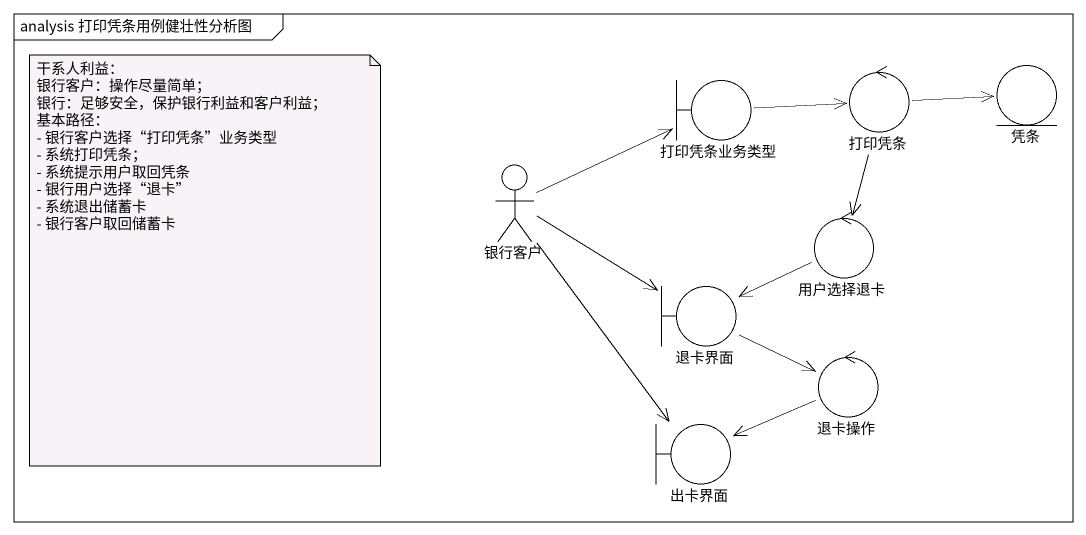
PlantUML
@startuml
mainframe analysis 打印凭条用例健壮性分析图
boundary 打印凭条业务类型
control 打印凭条
entity 凭条
actor 银行客户
control 用户选择退卡
boundary 退卡界面
control 退卡操作
boundary 出卡界面
打印凭条业务类型 -right-> 打印凭条
打印凭条 -right-> 凭条
打印凭条 --> 用户选择退卡
银行客户 -right-> 打印凭条业务类型
银行客户 -right-> 退卡界面
银行客户 --> 出卡界面
用户选择退卡 -left-> 退卡界面
退卡界面 -right-> 退卡操作
退卡操作 -left-> 出卡界面
note as N1
  干系人利益：
  银行客户：操作尽量简单；
  银行：足够安全，保护银行利益和客户利益；
  基本路径：
  - 银行客户选择“打印凭条”业务类型
  - 系统打印凭条；
  - 系统提示用户取回凭条
  - 银行用户选择“退卡”
  - 系统退出储蓄卡
  - 银行客户取回储蓄卡
end note
@enduml
